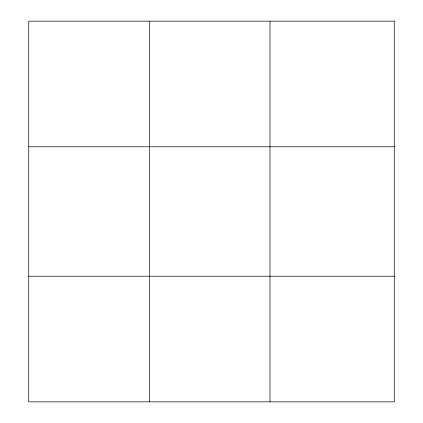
<?xml version="1.0" encoding="UTF-8"?>
<svg xmlns="http://www.w3.org/2000/svg" width="423" height="423" viewBox="0 0 423 423"><rect width="100%" height="100%" fill="white"/><g stroke="black" fill="none" stroke-linecap="round" stroke-linejoin="round"><path stroke-width="0.63" d="M149.361 401.85L149.361 21.15M269.985 401.85L269.985 21.15M28.732 146.781L394.268 146.781M28.732 276.219L394.268 276.219M394.268 21.15L394.268 401.85L28.732 401.85L28.732 21.15L394.268 21.15"/></g></svg>
